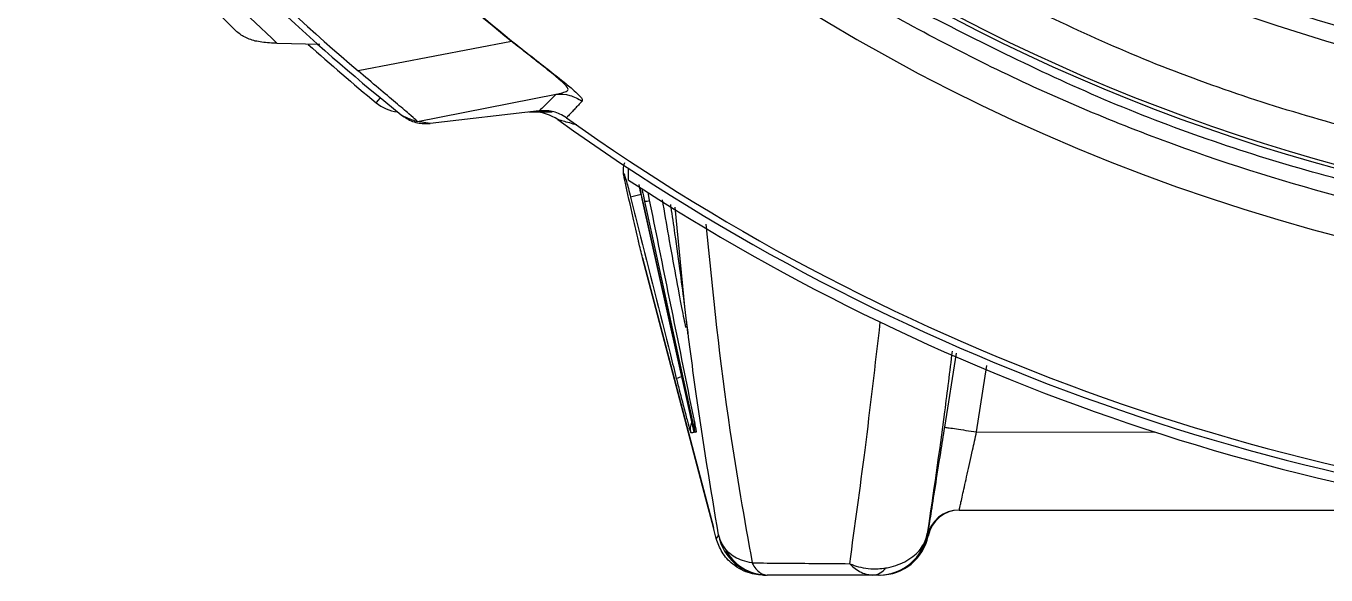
# Model space of a CAD drawing. Extents: x 8 to 113, y 1 to 87.
# Drawn here: x 104.197 to 106.195, y 33.388 to 34.232 of the extents above; entities that cross this region are included whole.
import ezdxf

# ---------------------------------------------------------------- set-up
doc = ezdxf.new("R2010")
doc.units = 0
doc.header["$MEASUREMENT"] = 0
doc.layers.add('OBJECT', color=7, linetype='CONTINUOUS')

msp = doc.modelspace()

# ---------------------------------------------------------------- linework, layer by layer
at = {"layer": 'OBJECT'}
for p, q in [((104.5174, 34.2266), (104.3811, 34.3629)), ((104.9425, 34.2088), (104.7069, 34.1635)), ((104.9425, 34.2088), (104.9429, 34.2094)), ((104.6481, 34.2042), (104.5828, 34.2057)), ((104.7984, 34.0853), (105.0115, 34.1277)), ((105.0115, 34.1277), (105.0115, 34.1277)), ((104.9855, 34.1019), (104.8178, 34.0827)), ((105.0052, 34.1), (104.9693, 34.1)), ((104.8178, 34.0827), (104.7984, 34.0853)), ((105.1227, 33.9954), (105.1227, 34.0134)), ((105.1445, 33.9622), (105.2234, 33.6074)), ((105.1445, 33.9622), (105.1445, 33.9622)), ((105.2092, 33.8002), (105.1945, 33.9538)), ((105.1443, 33.8756), (105.253, 33.4609)), ((105.1443, 33.8756), (105.1443, 33.8756)), ((105.2113, 33.7828), (105.2092, 33.8002)), ((105.6261, 33.7291), (105.6081, 33.6152)), ((105.6574, 33.6079), (105.6736, 33.7102)), ((105.6576, 33.6079), (105.6574, 33.6079)), ((105.6576, 33.6079), (105.9315, 33.6078)), ((105.6309, 33.4879), (106.3722, 33.4878)), ((105.2542, 33.4566), (105.253, 33.4609)), ((105.2575, 33.4439), (105.2542, 33.4566)), ((105.5823, 33.451), (105.5818, 33.4517)), ((105.5836, 33.4491), (105.5834, 33.4494)), ((105.5833, 33.4486), (105.5833, 33.4486))]:
    msp.add_line(p, q, dxfattribs=at)
at = {"layer": 'OBJECT', "flags": 128}
for points in [[(104.741, 34.122), (104.7375, 34.1178), (104.7354, 34.1152), (104.7346, 34.1143)], [(105.2234, 33.6075), (105.2125, 33.6563), (105.1691, 33.8515), (105.1445, 33.9622)], [(105.1474, 33.9623), (105.1581, 33.9135), (105.2005, 33.718), (105.2245, 33.6076)], [(105.253, 33.4609), (105.2415, 33.505), (105.1908, 33.6984), (105.1443, 33.8756)], [(105.2245, 33.6076), (105.2251, 33.6077), (105.2273, 33.6079)], [(105.3302, 33.3879), (105.3324, 33.3879), (105.3348, 33.3879)]]:
    msp.add_lwpolyline(points, dxfattribs=at)
at = {"layer": 'OBJECT'}
for centre, radius, start, end in [((106.9727, 36.8182), 3.0068, 199.6027, 266.1975), ((106.9727, 36.8182), 3.4902, 220.4808, 229.5192), ((106.9727, 36.8182), 2.6951, 242.2584, 294.2825), ((106.9727, 36.8182), 2.7223, 241.7572, 294.4615), ((106.9727, 36.8182), 3.5, 227.0384, 231.0672), ((106.9727, 36.8182), 2.9067, 241.4467, 294.6952), ((106.9727, 36.8182), 2.901, 241.6184, 294.5249), ((106.9727, 36.8182), 3.51, 228.1381, 230.3849), ((104.7742, 34.1621), 0.062, 230.3849, 263.6603), ((104.9776, 34.038), 0.062, 54.3364, 89.981), ((106.9727, 36.8182), 3.35, 234.4956, 266.4858), ((106.9727, 36.8182), 3.36, 234.3364, 266.658), ((106.9727, 36.8182), 3.375, 236.7599, 266.7562), ((105.2437, 33.5656), 0.4203, 103.9977, 106.2783), ((104.682, 36.2149), 2.3001, 281.6761, 281.8703), ((105.2423, 33.5419), 0.1554, 104.118, 107.2648), ((105.2425, 33.6129), 0.025, 156.6464, 193.8344), ((105.6309, 33.4379), 0.05, 89.9914, 168.4554), ((105.6321, 33.4379), 0.05, 89.9912, 168.4546), ((105.3348, 33.4629), 0.075, 190.2806, 269.9914), ((105.5076, 33.4629), 0.075, 269.992, 351.427), ((105.5083, 33.4629), 0.075, 269.9915, 350.8518), ((105.5085, 33.4629), 0.075, 269.9917, 348.4542), ((105.5096, 33.4629), 0.075, 269.9914, 348.4546), ((105.3363, 33.4608), 0.0729, 206.3486, 269.6693), ((105.4966, 33.4142), 0.0264, 273.6483, 324.1666)]:
    msp.add_arc(centre, radius, start, end, dxfattribs=at)
for points, knots in [([(106.7705, 33.878), (106.6801, 33.8866), (106.4979, 33.904), (106.2269, 33.9627), (105.9578, 34.0463), (105.6944, 34.1575), (105.4404, 34.2951), (105.2002, 34.4577), (104.9771, 34.643), (104.774, 34.8486), (104.5938, 35.0706), (104.4385, 35.3057), (104.3066, 35.5495), (104.239, 35.7196), (104.2055, 35.804)], [0, 0, 0, 0, 0.080292, 0.161895, 0.244722, 0.329339, 0.414466, 0.5, 0.585539, 0.670666, 0.755278, 0.83811, 0.919711, 1, 1, 1, 1]), ([(104.9425, 34.2088), (104.837, 34.2963), (104.6259, 34.4713), (104.4508, 34.6824), (104.3633, 34.788)], [0, 0, 0, 0, 0.499778, 1, 1, 1, 1]), ([(104.3638, 34.7885), (104.4513, 34.6829), (104.6264, 34.4719), (104.8374, 34.2969), (104.9429, 34.2094)], [0, 0, 0, 0, 0.500002, 1, 1, 1, 1]), ([(104.3603, 34.4281), (104.3899, 34.3964), (104.4614, 34.3196), (104.538, 34.2478), (104.5828, 34.2057)], [0, 0, 0, 0, 0.413967, 1, 1, 1, 1]), ([(108.1506, 34.2329), (108.0522, 34.1918), (107.8534, 34.109), (107.5372, 34.0278), (107.2104, 33.9805), (106.8777, 33.9723), (106.5464, 34.0027), (106.2234, 34.0717), (105.9134, 34.1737), (105.7205, 34.2696), (105.6251, 34.3171)], [0, 0, 0, 0, 0.12209, 0.246641, 0.372888, 0.5, 0.627112, 0.753359, 0.87791, 1, 1, 1, 1]), ([(108.1934, 34.1637), (108.0909, 34.1206), (107.884, 34.0336), (107.5544, 33.9486), (107.2134, 33.8994), (106.8664, 33.8916), (106.5209, 33.9246), (106.1843, 33.9984), (105.8618, 34.1071), (105.6617, 34.2089), (105.5627, 34.2592)], [0, 0, 0, 0, 0.122008, 0.246545, 0.372827, 0.5, 0.627173, 0.753455, 0.877992, 1, 1, 1, 1]), ([(104.5488, 34.2093), (104.5427, 34.2113), (104.531, 34.2151), (104.5216, 34.2227), (104.5174, 34.2266), (104.5174, 34.2266)], [0, 0, 0, 0, 0.521478, 0.994508, 1, 1, 1, 1]), ([(104.5828, 34.2057), (104.5747, 34.2062), (104.5628, 34.2068), (104.5522, 34.2087), (104.5488, 34.2093)], [0, 0, 0, 0, 0.67796, 1, 1, 1, 1]), ([(105.0115, 34.1277), (105.0147, 34.1284), (105.0211, 34.1298), (105.0294, 34.1321), (105.0311, 34.1364), (105.0214, 34.1459), (105.0096, 34.1558), (104.999, 34.1644), (104.9861, 34.1747), (104.9718, 34.1859), (104.9568, 34.1977), (104.9468, 34.2054), (104.9425, 34.2088)], [0, 0, 0, 0, 0.167654, 0.336418, 0.499288, 0.624454, 0.681334, 0.749951, 0.80526, 0.875043, 0.945879, 1, 1, 1, 1]), ([(104.9429, 34.2094), (104.9534, 34.2012), (104.9743, 34.1849), (105.0025, 34.1629), (105.0254, 34.1446), (105.0451, 34.128), (105.0523, 34.1197), (105.0516, 34.1178), (105.0512, 34.1168)], [0, 0, 0, 0, 0.125022, 0.250259, 0.372598, 0.500558, 0.75017, 1, 1, 1, 1]), ([(104.7984, 34.0853), (104.7983, 34.0854), (104.7982, 34.0857), (104.7953, 34.0885), (104.786, 34.0966), (104.7658, 34.1137), (104.7383, 34.1368), (104.7176, 34.1544), (104.7069, 34.1635)], [0, 0, 0, 0, 0.061294, 0.157977, 0.353026, 0.568966, 0.7756, 1, 1, 1, 1]), ([(105.0115, 34.1277), (105.0039, 34.1202), (104.9888, 34.1051), (104.9866, 34.1029), (104.9855, 34.1019)], [0, 0, 0, 0, 0.500002, 1, 1, 1, 1]), ([(105.0115, 34.1277), (105.0186, 34.1277), (105.0328, 34.1275), (105.0451, 34.1204), (105.0512, 34.1168)], [0, 0, 0, 0, 0.499995, 1, 1, 1, 1]), ([(105.0512, 34.1168), (105.0492, 34.1148), (105.0451, 34.1105), (105.0398, 34.1047), (105.0351, 34.0996), (105.0315, 34.0957), (105.0289, 34.093), (105.0274, 34.0914), (105.0272, 34.0912), (105.0271, 34.0911)], [0, 0, 0, 0, 0.1241053, 0.2632119, 0.41732, 0.5714285, 0.7142858, 0.857143, 1, 1, 1, 1]), ([(104.7733, 34.0956), (104.7735, 34.0955), (104.774, 34.0952), (104.7777, 34.0934), (104.7832, 34.091), (104.7901, 34.0881), (104.7956, 34.0862), (104.7984, 34.0853)], [0, 0, 0, 0, 0.1871445, 0.3913482, 0.5951248, 0.793954, 1, 1, 1, 1]), ([(104.7733, 34.0956), (104.7789, 34.0919), (104.7902, 34.0845), (104.8064, 34.0818), (104.8154, 34.0825), (104.8178, 34.0827)], [0, 0, 0, 0, 0.425023, 0.850044, 1, 1, 1, 1]), ([(105.0271, 34.0911), (105.0239, 34.0931), (105.0149, 34.0988), (105.0003, 34.1026), (104.9895, 34.1021), (104.9855, 34.1019)], [0, 0, 0, 0, 0.263881, 0.723096, 1, 1, 1, 1]), ([(105.0432, 34.0802), (105.0423, 34.0804), (105.0336, 34.0828), (105.0231, 34.0858), (105.0154, 34.0879), (105.0138, 34.0884), (105.0137, 34.0884), (105.0137, 34.0884)], [0, 0, 0, 0, 0.057497, 0.618638, 0.807326, 0.967817, 1, 1, 1, 1]), ([(105.1162, 34.0217), (105.1159, 34.0209), (105.1149, 34.0186), (105.1143, 34.015), (105.1142, 34.0116), (105.1143, 34.009), (105.1148, 34.0055), (105.1154, 34.0019), (105.1165, 33.9969), (105.1169, 33.9955)], [0, 0, 0, 0, 0.072477, 0.199584, 0.300049, 0.383555, 0.500311, 0.849237, 1, 1, 1, 1]), ([(105.1169, 33.9951), (105.1164, 33.9977), (105.1153, 34.0031), (105.1148, 34.0066), (105.1154, 34.0062), (105.117, 34.0017), (105.1194, 33.9937), (105.1225, 33.9825), (105.1247, 33.9736), (105.1259, 33.969)], [0, 0, 0, 0, 0.139689, 0.279382, 0.417151, 0.554959, 0.695483, 0.840219, 1, 1, 1, 1]), ([(105.1377, 33.9022), (105.1351, 33.9138), (105.128, 33.9448), (105.1212, 33.9758), (105.1169, 33.9951)], [0, 0, 0, 0, 0.3768752, 1, 1, 1, 1]), ([(105.1259, 33.969), (105.13, 33.9528), (105.1504, 33.872), (105.1738, 33.7792), (105.1931, 33.7024), (105.1961, 33.6904)], [0, 0, 0, 0, 0.173989, 0.869945, 1, 1, 1, 1]), ([(105.1445, 33.9622), (105.1434, 33.9673), (105.1413, 33.9768), (105.1397, 33.9847), (105.139, 33.9884)], [0, 0, 0, 0, 0.539669, 1, 1, 1, 1]), ([(105.1398, 33.9843), (105.1402, 33.9825), (105.1415, 33.9757), (105.1437, 33.9656), (105.1453, 33.9584), (105.1457, 33.957)], [0, 0, 0, 0, 0.228053, 0.845083, 1, 1, 1, 1]), ([(105.143, 33.9823), (105.143, 33.9822), (105.144, 33.978), (105.1456, 33.9708), (105.1471, 33.9641), (105.1474, 33.9623)], [0, 0, 0, 0, 0.018228, 0.744024, 1, 1, 1, 1]), ([(105.2225, 33.6321), (105.212, 33.6838), (105.1887, 33.7985), (105.1654, 33.9132), (105.1527, 33.9762)], [0, 0, 0, 0, 0.450999, 1, 1, 1, 1]), ([(105.1744, 33.9651), (105.1776, 33.9465), (105.1845, 33.9054), (105.1952, 33.8467), (105.2048, 33.7955), (105.2086, 33.7774), (105.2105, 33.7684)], [0, 0, 0, 0, 0.217699, 0.479888, 0.741492, 1, 1, 1, 1]), ([(105.2092, 33.8002), (105.2091, 33.8012), (105.2073, 33.8158), (105.2027, 33.8509), (105.1952, 33.9047), (105.1899, 33.9418), (105.1876, 33.9565), (105.1874, 33.9578)], [0, 0, 0, 0, 0.028552, 0.387782, 0.75047, 0.978015, 1, 1, 1, 1]), ([(105.2413, 33.9276), (105.2521, 33.8216), (105.2699, 33.6467), (105.3006, 33.4744), (105.3127, 33.4065)], [0, 0, 0, 0, 0.605766, 1, 1, 1, 1]), ([(105.1443, 33.8756), (105.1432, 33.8799), (105.141, 33.8885), (105.1389, 33.8973), (105.1379, 33.9013), (105.1377, 33.9022)], [0, 0, 0, 0, 0.440607, 0.881892, 1, 1, 1, 1]), ([(105.261, 33.4495), (105.249, 33.5217), (105.2304, 33.6325), (105.2163, 33.744), (105.2113, 33.7828)], [0, 0, 0, 0, 0.6515585, 1, 1, 1, 1]), ([(105.2131, 33.7594), (105.2132, 33.7592), (105.2142, 33.7556), (105.2133, 33.7655), (105.2118, 33.7788), (105.2113, 33.7828)], [0, 0, 0, 0, 0.04304, 0.709226, 1, 1, 1, 1]), ([(105.4626, 33.4053), (105.4706, 33.4633), (105.4877, 33.5862), (105.502, 33.7112), (105.5096, 33.7771)], [0, 0, 0, 0, 0.471849, 1, 1, 1, 1]), ([(105.62, 33.732), (105.6162, 33.701), (105.6046, 33.6067), (105.5909, 33.5139), (105.5818, 33.4517)], [0, 0, 0, 0, 0.3293081, 1, 1, 1, 1]), ([(105.1961, 33.6904), (105.1978, 33.6837), (105.2018, 33.6677), (105.2079, 33.6442), (105.2134, 33.6235), (105.2172, 33.6096), (105.2179, 33.6078), (105.2182, 33.607)], [0, 0, 0, 0, 0.1535845, 0.3709439, 0.5821926, 0.7909794, 1, 1, 1, 1]), ([(105.2273, 33.6079), (105.2273, 33.608), (105.2262, 33.6132), (105.2248, 33.6207), (105.223, 33.6295), (105.2225, 33.6321)], [0, 0, 0, 0, 0.007322, 0.709032, 1, 1, 1, 1]), ([(105.2243, 33.6233), (105.224, 33.6221), (105.2227, 33.6169), (105.2236, 33.6116), (105.2244, 33.6077), (105.2245, 33.6076)], [0, 0, 0, 0, 0.230271, 0.987794, 1, 1, 1, 1]), ([(105.2245, 33.6076), (105.2244, 33.6077), (105.2239, 33.6105), (105.2233, 33.6142), (105.2248, 33.618), (105.2252, 33.6188)], [0, 0, 0, 0, 0.012436, 0.787218, 1, 1, 1, 1]), ([(105.6081, 33.6152), (105.6061, 33.6022), (105.601, 33.5702), (105.5935, 33.5225), (105.5869, 33.4799), (105.5835, 33.4587), (105.5826, 33.4523), (105.5823, 33.451)], [0, 0, 0, 0, 0.175726, 0.430943, 0.683164, 0.933989, 1, 1, 1, 1]), ([(105.6081, 33.6152), (105.6081, 33.6152), (105.6082, 33.6152), (105.6095, 33.6151), (105.6148, 33.6144), (105.626, 33.6128), (105.6408, 33.6105), (105.6519, 33.6088), (105.6574, 33.6079)], [0, 0, 0, 0, 0.029987, 0.137081, 0.352825, 0.568547, 0.784276, 1, 1, 1, 1]), ([(105.2182, 33.607), (105.2185, 33.607), (105.2195, 33.6071), (105.2213, 33.6073), (105.2227, 33.6074), (105.2234, 33.6075)], [0, 0, 0, 0, 0.124751, 0.623749, 1, 1, 1, 1]), ([(105.6309, 33.4879), (105.6312, 33.4892), (105.6318, 33.4918), (105.6363, 33.5121), (105.6429, 33.5421), (105.6504, 33.5759), (105.6555, 33.5985), (105.6576, 33.6079)], [0, 0, 0, 0, 0.210173, 0.420827, 0.633495, 0.849382, 1, 1, 1, 1]), ([(105.261, 33.4495), (105.261, 33.4495), (105.2604, 33.4486), (105.2592, 33.4468), (105.2581, 33.4449), (105.2575, 33.4439)], [0, 0, 0, 0, 0.0430488, 0.4800874, 1, 1, 1, 1]), ([(105.261, 33.4495), (105.2615, 33.4472), (105.2632, 33.4398), (105.2678, 33.4331), (105.2709, 33.4285)], [0, 0, 0, 0, 0.31184, 1, 1, 1, 1]), ([(105.518, 33.3988), (105.5208, 33.3993), (105.5286, 33.4009), (105.5459, 33.4067), (105.566, 33.4195), (105.5784, 33.4367), (105.5809, 33.4479), (105.5818, 33.4517)], [0, 0, 0, 0, 0.082475, 0.230256, 0.545064, 0.844348, 1, 1, 1, 1]), ([(105.5819, 33.4479), (105.5819, 33.4479), (105.5819, 33.4479), (105.5821, 33.4495), (105.5823, 33.451)], [0, 0, 0, 0, 0.082029, 1, 1, 1, 1]), ([(105.5833, 33.4486), (105.5833, 33.4485), (105.5832, 33.4484), (105.5834, 33.449), (105.5837, 33.4502), (105.5842, 33.4524), (105.5854, 33.4561), (105.5868, 33.4589), (105.5876, 33.4604)], [0, 0, 0, 0, 0.256581, 0.403782, 0.48976, 0.577299, 0.775975, 1, 1, 1, 1]), ([(105.3302, 33.3879), (105.3301, 33.3879), (105.33, 33.3879), (105.3295, 33.3879), (105.3285, 33.3879), (105.3261, 33.388), (105.3198, 33.3885), (105.3043, 33.3914), (105.2841, 33.4016), (105.2658, 33.4212), (105.2601, 33.4368), (105.2575, 33.4439)], [0, 0, 0, 0, 0.00312, 0.005802, 0.014253, 0.035066, 0.086648, 0.220609, 0.545038, 0.790162, 1, 1, 1, 1]), ([(105.5831, 33.4479), (105.5831, 33.4479), (105.5828, 33.4479), (105.5824, 33.4479), (105.5821, 33.4479), (105.5819, 33.4479)], [0, 0, 0, 0, 0.128545, 0.642719, 1, 1, 1, 1]), ([(105.3127, 33.4065), (105.3126, 33.4065), (105.3073, 33.4073), (105.2936, 33.4107), (105.2796, 33.4187), (105.2727, 33.4265), (105.2709, 33.4285)], [0, 0, 0, 0, 0.006394, 0.300547, 0.825942, 1, 1, 1, 1]), ([(105.3127, 33.4065), (105.3435, 33.4063), (105.3929, 33.4059), (105.4435, 33.4055), (105.4626, 33.4053)], [0, 0, 0, 0, 0.623157, 1, 1, 1, 1]), ([(105.3127, 33.4065), (105.3127, 33.4065), (105.3144, 33.4029), (105.3197, 33.3944), (105.3278, 33.3885), (105.3342, 33.388), (105.3358, 33.3879)], [0, 0, 0, 0, 0.006408, 0.300202, 0.825965, 1, 1, 1, 1]), ([(105.4626, 33.4053), (105.4627, 33.4052), (105.4671, 33.4034), (105.4812, 33.3987), (105.5003, 33.3964), (105.5141, 33.3983), (105.518, 33.3988)], [0, 0, 0, 0, 0.00692, 0.249496, 0.784271, 1, 1, 1, 1]), ([(105.4626, 33.4053), (105.4626, 33.4052), (105.4653, 33.4024), (105.4739, 33.3947), (105.4862, 33.3887), (105.4956, 33.3881), (105.4983, 33.3879)], [0, 0, 0, 0, 0.006933, 0.249499, 0.784267, 1, 1, 1, 1]), ([(105.4983, 33.3879), (105.4784, 33.3879), (105.4235, 33.3879), (105.3699, 33.3879), (105.3358, 33.3879)], [0, 0, 0, 0, 0.363149, 1, 1, 1, 1]), ([(105.5076, 33.3879), (105.5073, 33.3879), (105.5068, 33.3879), (105.5031, 33.3879), (105.5001, 33.3879), (105.4988, 33.3879), (105.4983, 33.3879)], [0, 0, 0, 0, 0.530149, 0.827821, 0.942251, 1, 1, 1, 1])]:
    msp.add_open_spline(points, degree=3, knots=knots, dxfattribs=at)

doc.saveas('drawing.dxf')
